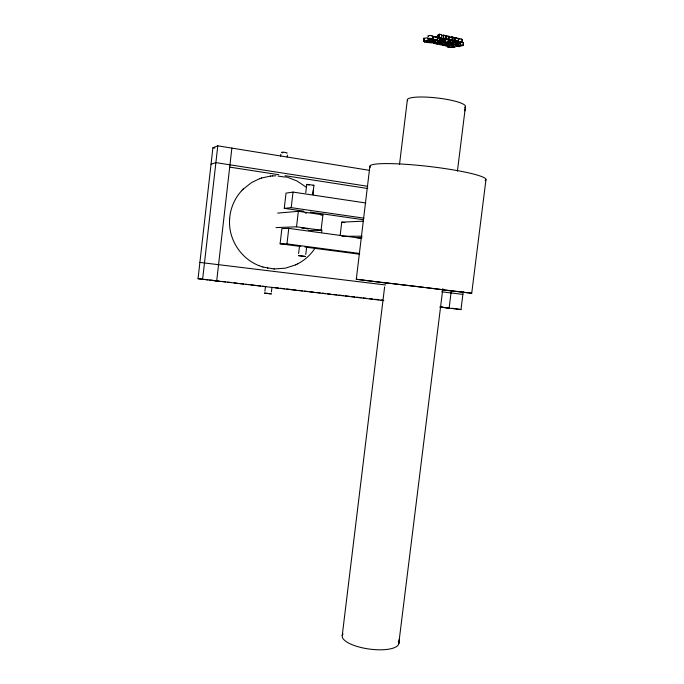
<?xml version="1.0" encoding="UTF-8"?>
<svg xmlns="http://www.w3.org/2000/svg" width="684" height="684" viewBox="0 0 684 684"><rect width="100%" height="100%" fill="white"/><g stroke="black" fill="none" stroke-linecap="round" stroke-linejoin="round"><path stroke-width="1.03" d="M258.808 265.572C241.016 258.552 228.764 239.845 229.542 220.727M305.765 192.751L306.757 184.347L313.922 185.253L312.921 193.709L313.434 189.485M229.653 218.538C230.388 208.21 234.723 198.172 241.785 190.588M229.533 220.821L229.653 218.427M383.835 300.609L198.044 278.704L212.904 147.77L217.794 145.829L369.676 170.376M202.592 279.551L217.794 145.829M231.876 148.103L216.666 281.192L214.229 280.739M271.967 287.263L271.42 291.991M306.492 248.147L305.774 254.405M264.913 291.213L265.469 286.485M280.637 156.14L280.859 154.225M287.186 156.978L287.408 155.063M300.849 246.505L280.115 243.778L281.885 228.61L288.776 228.379L361.537 238.357M303.952 211.185L284.253 208.346L286.032 193.136L293.026 192.084L365.795 202.986M280.115 243.778L286.955 243.897L288.776 228.379M284.253 208.346L291.204 207.654L293.026 192.084M275.951 227.592L296.531 226.823L298.352 211.313L322.916 214.836L321.087 230.209L308.715 230.517M298.6 253.533L299.353 247.257M340.17 235.313L341.743 222.155L363.537 221.154M342.214 635.616L384.613 286.921M384.964 282.937L356.287 279.26L369.899 166.169M399.499 164.511L407.348 99.958M427.851 37.748L423.849 38.304L423.507 41.083L424.79 41.989L427.09 41.784L425.841 41.527C426.884 39.928 429.33 42.186 428.791 39.681M423.935 38.27L423.593 41.049L426.79 40.45L428.62 41.074M424.294 41.194L424.636 38.415M424.61 41.955L424.696 41.262M424.79 41.989L424.875 41.296M432.339 39.373L433.049 38.997L432.408 41.656L435.041 42.151L432.202 42.895L426.337 42.442L426.594 40.365M426.85 41.895L427.021 40.501M426.337 42.442L427.004 42.442L427.261 40.399M428.406 41.057L428.577 39.663M427.004 42.442L429.826 41.202L429.68 39.646M429.509 41.04L429.766 39.604M429.595 40.997L432.143 41.536L432.485 38.749L432.057 41.579L429.945 42.186L431.159 42.511L432.408 41.656M428.586 36.637L427.996 36.337A3.326 0.804 6.5 0 1 427.893 35.953L428.688 35.602A3.061 0.735 6.5 0 1 429.578 35.517L429.945 35.517A2.172 0.522 6.5 0 1 431.082 35.619L432.143 35.85A2.531 0.607 6.5 0 1 433.015 36.243C431.655 43.451 434.537 35.987 431.963 36.055M436.597 42.536L436.435 43.913C439.513 43.879 438.016 41.929 435.64 43.75L433.605 43.323L433.861 41.895M434.947 42.186L435.212 40.758M436.691 42.494L436.52 43.879L438.461 44.34C445.378 43.152 435.323 42.092 433.605 43.323M445.515 39.45C445.694 43.631 440 41.963 437.478 41.408L437.649 40.005L434.579 39.433A3.249 0.778 6.4 0 0 433.237 39.552L432.835 40.313L435.229 40.903A2.497 0.598 6.4 0 0 436.854 40.929L438.016 40.578L437.692 40.005M437.478 41.408L437.734 39.963M440.573 37.757L439.675 38.826L436.99 38.082L440.924 37.688L438.025 37.398L438.376 34.551C438.991 33.867 443.651 34.858 441.462 35.431M438.23 37.44L438.846 34.559M438.025 37.398L438.966 37.047L439.316 34.2M440.487 38.466L437.914 38.244L441.898 38.013L439.171 37.09L439.521 34.243M438.906 43.169L439.077 41.775M439.47 38.783L439.59 37.842M439.675 38.826L439.761 38.116M439.214 43.041L439.384 41.647M437.563 41.365L439.957 40.647L440.069 38.107M439.709 40.433L440.154 38.065M440.282 38.424L440.368 37.714M442.787 39.646C444.378 41.527 439.538 43.16 440.222 40.655M451.055 42.596C451.192 48.855 443.446 44.862 439.872 44.64L440.128 43.22M445.635 36.568L446.601 35.807L449.174 36.363C450.115 41.305 444.369 39.193 441.958 39.954L439.889 39.518L440.573 39.51L440.804 37.629M441.163 43.502L441.419 42.075M440.103 41.587L442.266 40.98L442.437 39.578M439.872 44.64L442.403 43.853L442.257 42.314M442.266 40.98L442.522 39.535M442.086 43.699L442.343 42.271M442.616 41.057L442.873 39.612M440.573 39.51L443.531 38.227L443.659 35.183L446.242 35.739L445.9 38.578L443.608 39.244L444.822 39.569L446.344 38.928L446.601 35.807M445.275 42.955C446.857 44.862 442.001 46.384 442.582 43.904M443.223 38.065L443.659 35.183M447.456 41.938L447.285 43.331L444.942 43.528L443.719 42.63L443.89 41.228M443.719 42.63L443.976 41.194M443.805 42.588L444.506 42.741L444.677 41.339M442.471 44.828L444.609 44.238L444.848 42.801M445.164 41.596L445.421 39.492M444.942 43.528L445.027 42.836M445.806 38.612L446.242 35.739M445.104 44.34L445.361 42.912M448.379 43.554C449.85 45.503 444.993 47.025 445.583 44.545M447.037 43.434L447.208 42.04M450.055 40.424L449.704 42.562L452.637 43.126L450.508 43.733L452.235 44.349L447.439 43.52L447.695 42.083M445.472 45.46L447.627 44.87L447.798 43.485M448.242 39.193L448.473 37.304M447.627 44.87L447.524 43.477M447.84 46.982C453.954 44.161 460.093 48.06 449.986 47.435L447.84 46.982L448.011 45.606M448.738 39.244L449.174 36.363M447.926 46.948L448.097 45.571M449.995 37.261C453.817 34.542 457.887 42.169 449.901 41.006A3.993 0.958 6.2 0 1 448.67 40.681L448.02 40.313L449.747 40.467L449.174 40.553L448.901 42.613L448.943 40.51M448.866 46.957L449.089 45.118M450.978 40.638L451.089 39.698L449.978 39.51L449.157 39.758L450.978 40.638L449.174 40.553M450.628 45.512L450.884 43.434M451.149 40.561L451.953 40.228L450.44 40.065L451.149 40.561L451.269 39.621M452.184 38.338L452.295 37.398L450.79 37.244M454.373 40.612L452.133 40.142L452.483 37.312M451.936 45.691L452.278 42.921L453.654 43.272M452.543 43.169L452.885 40.373M456.1 37.953L455.578 37.8L458.733 38.424L458.391 41.245L454.347 42.494L456.314 42.861L453.672 42.434A2.086 0.496 6.2 0 1 453.295 42.246L453.227 42.177A1.83 0.436 6.2 0 1 453.201 41.998C454.005 41.587 452.227 41.613 453.338 40.091M452.748 45.999L453.082 43.237M453.167 41.502L453.919 41.664L454.424 38.466M453.919 41.664L455.749 40.784L455.236 40.63L455.672 37.765M458.22 39.492C463.119 36.628 463.863 42.904 459.109 42.767L460.349 43.032L457.784 43.195L456.767 42.322L457.032 40.878M456.886 46.196L457.057 44.811L456.886 46.196L459.041 46.649L463.179 45.375L463.53 42.588L460.708 41.98L460.272 44.811L460.623 42.023L461.05 42.177L460.657 42.408M457.562 41.185L457.681 40.245M456.767 42.322L457.562 42.434L457.733 41.031M457.784 43.195L457.955 41.792M456.972 46.153L457.57 46.23L457.801 44.383M457.964 43.237L458.049 42.536M458.297 41.288L458.733 38.424M460.093 43.135L460.264 41.733M461.803 42.305L461.974 40.895M462.059 40.185L462.033 39.356L461.05 39.287M463.085 45.409L463.53 42.588M442.839 288.605L398.772 643.567L399.311 639.241M457.425 171.12L465.462 106.388L464.915 110.808M451.329 290.452L449.114 308.193L444.626 307.518M439.803 307.107L460.973 309.57L463.179 291.906M485.948 179.781L471.721 293.214L442.249 289.862M432.912 37.21L433.579 36.739A3.249 0.787 6.4 0 1 434.921 36.62L437.187 36.91M321.583 232.329L321.993 230.089M437.119 37.252L434.708 37.261M314.939 248.326C310.613 254.901 304.577 260.313 297.583 263.921M243.145 189.177L251.661 182.5L259.672 178.644M241.657 190.716L243.265 189.049M273.976 268.957L285.373 268.171L295.685 264.845M295.659 264.853L297.608 263.904M441.513 36.466L443.574 35.217M439.384 38.244L438.162 38.603M447.892 36.594L449.08 36.406M446.156 38.689L448.824 39.202M445.147 39.817L446.37 39.296M451.5 37.74L452.295 37.398M456.006 38.099L454.843 38.603M453.295 37.971L454.723 37.782M444.506 42.741L446.43 41.998L448.901 42.613M444.609 44.238L442.172 43.665M455.236 40.63L458.391 41.245M448.114 44.982L450.722 45.477M457.562 42.434L459.545 41.69L462.025 42.314M459.075 43.058L459.862 42.733M461.948 42.836L463.436 42.622M284.929 177.036L278.14 176.113M261.468 178.028L270.565 176.087M259.467 178.721L261.656 177.96M445.147 35.884L446.156 35.773M211.031 164.22L215.879 162.63L367.761 186.304M457.314 38.543L458.639 38.458M313.913 185.313L313.075 185.381M448.465 37.364L449.739 37.432M457.57 46.23L460.7 44.964L460.272 44.811M272.343 175.925L275.823 175.814M270.342 176.104L272.531 175.908M277.644 213.109L298.352 211.313M320.77 214.99L322.916 214.836M286.904 153.302C288.887 152.729 280.628 151.506 281.5 152.541M356.287 279.26L471.721 293.214M439.154 34.542L439.795 34.533M341.957 236.313L362.161 236.185M357.202 237.835L361.913 237.827M438.743 34.858L437.461 35.346M447.926 43.545L450.14 42.75L449.704 42.562M308.151 229.114C310.245 228.986 301.054 227.763 301.824 228.302M262.921 267.034L274.284 268.983M442.172 289.674L442.702 289.717L426.448 287.648M305.167 212.938L306.654 213.1M199.89 262.417L385.733 284.997M267.743 293.41C255.944 292.248 279.893 294.736 268.154 293.581M198.044 278.704L202.276 279.192M203.96 279.388L207.902 279.85M209.689 280.055L213.921 280.543M216.041 280.791L219.213 281.158M221.334 281.406L225.566 281.902M227.686 282.15L230.867 282.518M234.039 282.885L237.22 283.253M239.332 283.501L243.564 283.997M245.684 284.236L248.865 284.612M250.977 284.852L255.218 285.348M257.329 285.596L260.51 285.963M262.622 286.211L265.802 286.579M275.207 287.673L278.337 288.032M280.423 288.28L284.604 288.768M286.699 289.007L296.095 290.101M298.181 290.341L302.362 290.828M304.457 291.076L307.586 291.435M309.672 291.683L313.853 292.162M315.948 292.41L320.121 292.897M322.215 293.137L325.345 293.504M327.439 293.744L330.569 294.111M333.724 294.479L336.87 294.838M338.973 295.086L343.171 295.573M345.275 295.821L349.473 296.309M351.576 296.548L354.722 296.916M356.826 297.164L361.032 297.651M363.127 297.891L366.282 298.258M369.428 298.626L372.583 298.993M374.687 299.241L378.885 299.729M380.988 299.968L383.083 300.216M443.412 307.227L440.222 306.859L442.864 307.253M445.523 307.475L448.704 307.843M424.029 287.348L385.118 282.757L386.999 283.031M441.702 291.812L462.871 294.394M267.872 268.214L267.418 268.154M286.955 243.897L359.716 253.49M304.996 247.052L359.425 254.209M296.531 226.823L321.087 230.209M341.743 222.155L344.856 222.591M291.204 207.654L363.965 218.162M310.177 212.083L363.572 219.761M451.885 308.21L455.484 308.749M456.382 308.886L460.973 309.57M229.807 167.127L278.824 174.728M285.1 175.702L367.77 188.528M212.904 147.77L214.87 148.086M309.288 184.996L308.022 184.783M211.843 280.303L213.434 280.594M282.312 152.763L282.86 152.874M445.199 44.306L447.712 44.836M439.795 40.399L442.351 40.937M442.702 41.014L445.258 41.562M460.366 44.776L463.179 45.375M447.285 43.331L446.045 43.066L448.678 42.605M443.317 38.022L445.9 38.578M285.656 176.908L287.34 177.31M307.535 184.671L306.757 184.406M288.169 177.532L296.839 180.909L305.936 186.971M262.913 267.025L258.791 265.563M451.149 39.698L452.133 40.142M423.849 38.304L424.584 38.749M432.587 39.253L429.868 38.817A4.369 1.043 6.5 0 0 429.15 38.962L428.62 39.347L431.493 39.74L427.654 39.15A3.326 0.795 6.5 0 1 427.543 38.766L428.346 38.424A3.061 0.727 6.5 0 1 429.236 38.338L429.595 38.338A2.172 0.522 6.5 0 1 430.74 38.441L431.801 38.672A2.531 0.607 6.5 0 1 432.673 39.065L432.818 39.27M312.349 193.623L313.229 194.752M398.327 641.207A28.566 9.516 7.8 0 1 369.531 649.09A28.566 9.516 7.8 0 1 343.069 633.897M407.647 100.753A29.232 5.224 6.5 0 1 437.247 97.992A29.232 5.224 6.5 0 1 464.872 107.337M370.377 167.178A58.422 6.549 6.6 0 1 429.201 166.486A58.422 6.549 6.6 0 1 485.093 180.636M454.586 46.478C451.551 48.684 450.91 45.324 454.586 46.478M453.389 44.298L455.946 45.306A2.479 0.581 6.1 0 0 457.57 45.332L458.861 44.725L455.416 43.861A3.232 0.761 6.1 0 0 454.065 43.981L453.389 44.298M436.837 39.963C433.853 42.092 433.297 38.843 436.837 39.963M457.63 44.392C454.552 46.444 454.099 43.297 457.63 44.392M298.498 255.619L305.509 256.5L298.498 255.619"/></g></svg>
